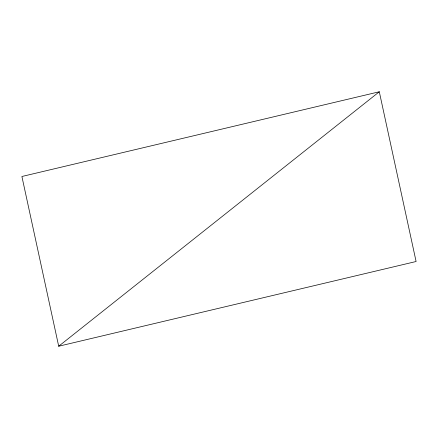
<?xml version="1.0" encoding="UTF-8"?>
<svg xmlns="http://www.w3.org/2000/svg" width="438" height="438" viewBox="0 0 438 438"><rect width="100%" height="100%" fill="white"/><g stroke="black" fill="none" stroke-linecap="round" stroke-linejoin="round"><path stroke-width="0.66" d="M58.703 346.228L379.297 91.772L416.1 261.508L58.703 346.228L21.9 176.492L379.297 91.772"/></g></svg>
